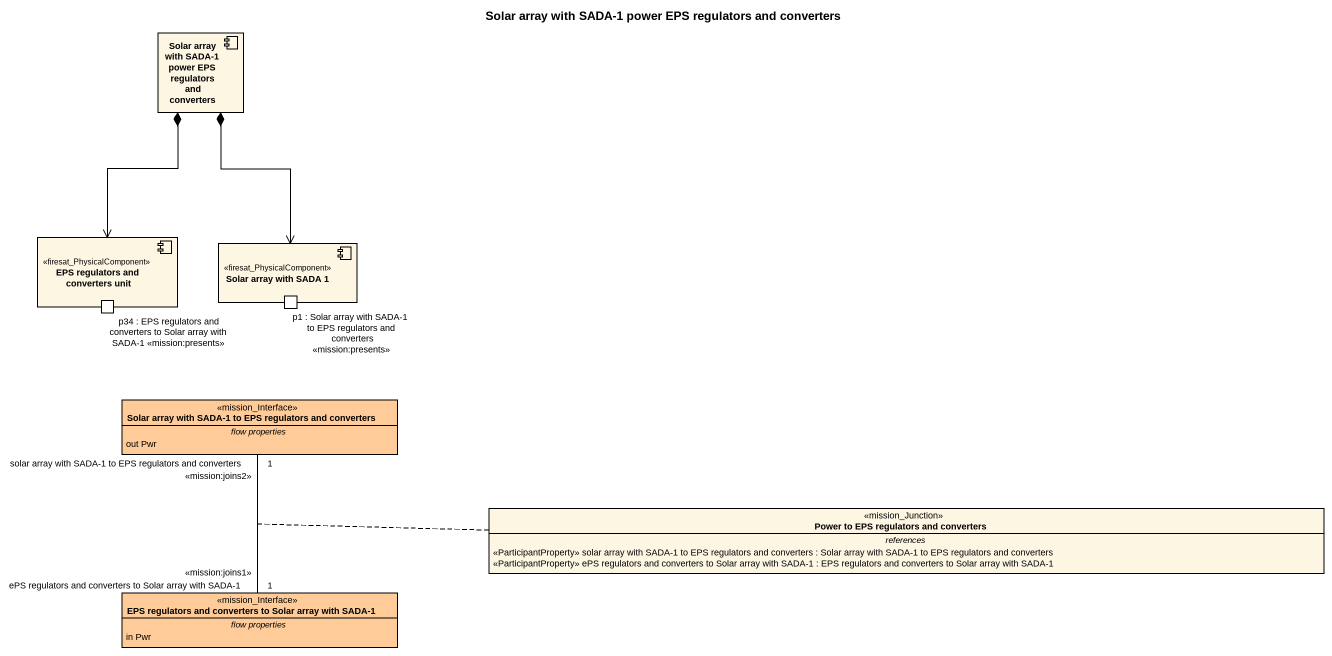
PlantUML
@startuml
title Solar array with SADA-1 power EPS regulators and converters
allowmixing
hide circle
hide empty members
component "Solar array with SADA-1 power EPS regulators and converters" as Solar_array_with_SADA_1
component "EPS regulators and converters unit" as EPS_regulators_and <<firesat_PhysicalComponent>> {
  port "p34 : EPS regulators and converters to Solar array with SADA-1 <<mission:presents>>" as p34_EPS_regulators_and
}
component "Solar array with SADA 1" as Solar_array_with_SADA_1_2 <<firesat_PhysicalComponent>> {
  port "p1 : Solar array with SADA-1 to EPS regulators and converters <<mission:presents>>" as p1_Solar_array_with_SADA_1
}
class "Solar array with SADA-1 to EPS regulators and converters" as Solar_array_with_SADA_1_to <<mission_Interface>> #FFCC99 {
  -- flow properties --
  out Pwr
}
class "Power to EPS regulators and converters" as Power_to_EPS_regulators_and <<mission_Junction>> {
  -- references --
  <<ParticipantProperty>> solar array with SADA-1 to EPS regulators and converters : Solar array with SADA-1 to EPS regulators and converters
  <<ParticipantProperty>> ePS regulators and converters to Solar array with SADA-1 : EPS regulators and converters to Solar array with SADA-1
}
class "EPS regulators and converters to Solar array with SADA-1" as EPS_regulators_and_2 <<mission_Interface>> #FFCC99 {
  -- flow properties --
  in Pwr
}
Solar_array_with_SADA_1 *--> EPS_regulators_and
Solar_array_with_SADA_1 *--> Solar_array_with_SADA_1_2
EPS_regulators_and_2 "1\nePS regulators and converters to Solar array with SADA-1\n<<mission:joins1>>" -up- "1\nsolar array with SADA-1 to EPS regulators and converters\n<<mission:joins2>>" Solar_array_with_SADA_1_to
(EPS_regulators_and_2, Solar_array_with_SADA_1_to) .. Power_to_EPS_regulators_and
@enduml
